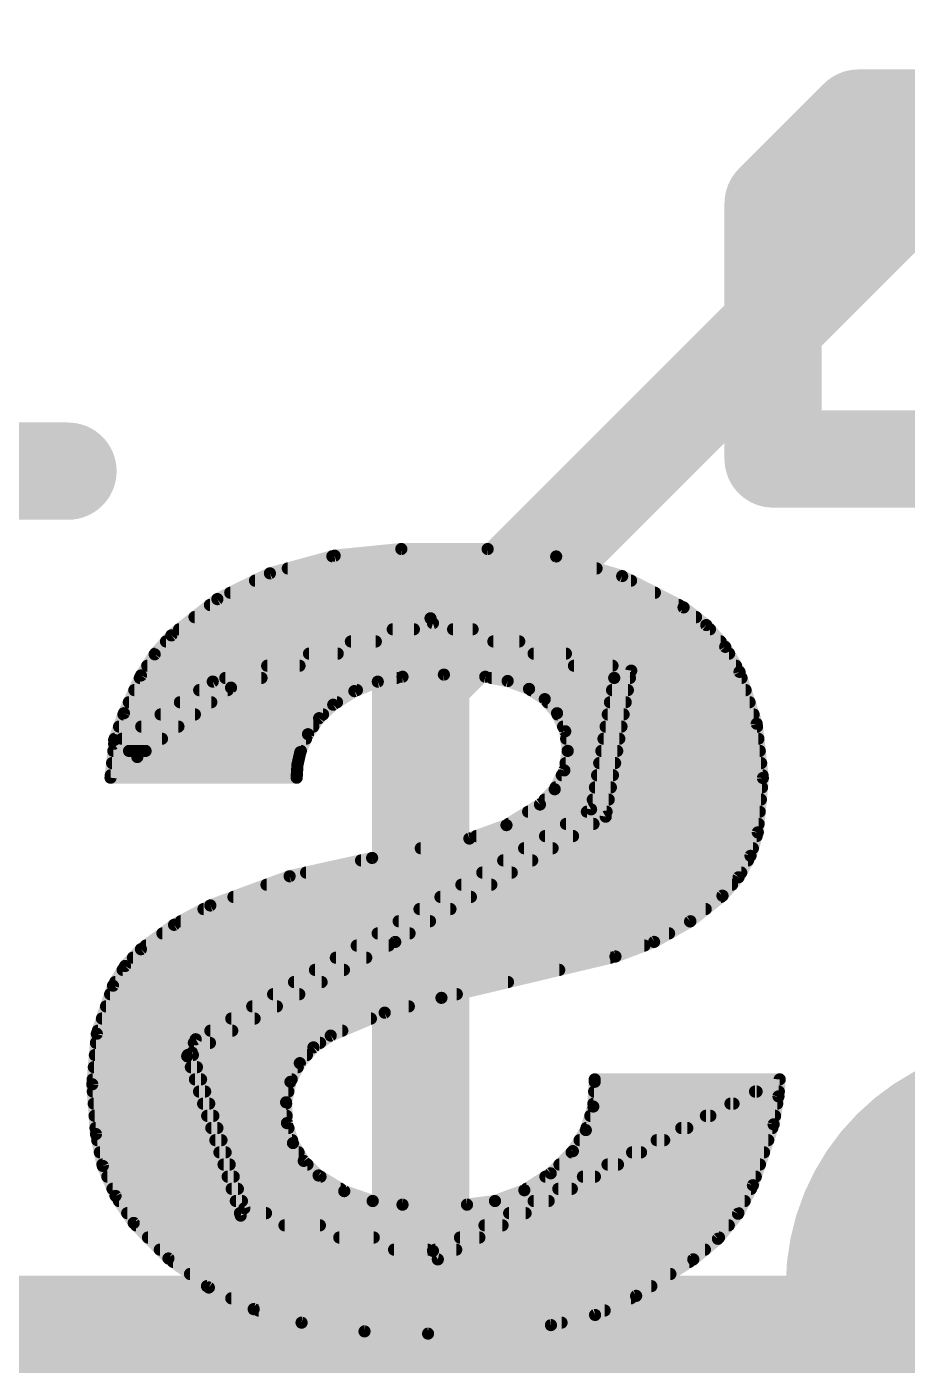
# Model space of a CAD drawing. Extents: x -98 to 45, y 0 to 29.
# Drawn here: x 34.737 to 36.576, y 16.345 to 19.14 of the extents above; entities that cross this region are included whole.
import ezdxf

# ---------------------------------------------------------------- set-up
doc = ezdxf.new("R2010")
doc.units = 0
for name, color, linetype in [('1', 12, 'CONTINUOUS'), ('16', 132, 'CONTINUOUS'), ('18', 110, 'CONTINUOUS'), ('21', 53, 'CONTINUOUS'), ('22', 53, 'CONTINUOUS')]:
    doc.layers.add(name, color=color, linetype=linetype)

# ---------------------------------------------------------------- blocks, each defined once
blk = doc.blocks.new('ROUNDV')
at = {"const_width": 0.5}
blk.add_lwpolyline([(0, -0.25, 1), (0, 0.25, 1), (0, -0.25)], format="xyb", dxfattribs=at)

msp = doc.modelspace()

# ---------------------------------------------------------------- linework, layer by layer
at = {"layer": '1', "const_width": 0.2032}
msp.add_lwpolyline([(32.385, 16.43), (36.75, 16.43)], dxfattribs=at)
at = {"layer": '16', "const_width": 0.2032}
for points in [[(35.56, 17.78), (39.37, 21.59)], [(35.56, 15.494), (35.56, 17.78)]]:
    msp.add_lwpolyline(points, dxfattribs=at)
at = {"layer": '16', "const_width": 0.1016}
for points in [[(35.6108, 17.78, 1), (35.5092, 17.78)], [(35.5241, 17.8159, 1), (35.5959, 17.7441)]]:
    msp.add_lwpolyline(points, format="xyb", dxfattribs=at)
at = {"layer": '21', "const_width": 0.2032}
for points in [[(36.2957, 18.7711), (36.4736, 18.949)], [(36.4736, 18.949), (36.8295, 18.949)], [(36.2957, 18.2372), (36.2957, 18.7711)], [(37.3634, 18.2372), (36.2957, 18.2372)], [(34.8234, 18.2118), (33.7557, 18.2118)]]:
    msp.add_lwpolyline(points, dxfattribs=at)
at = {"layer": '21', "const_width": 0.1016}
for points in [[(36.4736, 18.9998, 1), (36.4736, 18.8982)], [(36.5096, 18.9131, 1), (36.4377, 18.9849)], [(36.3465, 18.7711, 1), (36.2449, 18.7711)], [(36.2598, 18.807, 1), (36.3316, 18.7351)], [(36.2957, 18.288, 1), (36.2957, 18.1864)], [(34.8234, 18.161, 1), (34.8234, 18.2626)], [(36.2449, 18.2372, 1), (36.3465, 18.2372)]]:
    msp.add_lwpolyline(points, format="xyb", dxfattribs=at)
at = {"layer": '22', "const_width": 0.0254}
for points in [[(35.3801, 18.0353), (35.5194, 18.0492)], [(35.5194, 18.0492), (35.6997, 18.0492)], [(35.6997, 18.0492), (35.8427, 18.0337)], [(35.245, 17.9984), (35.3801, 18.0353)], [(35.3754, 18.034), (35.8401, 18.034)], [(35.8427, 18.0337), (35.9805, 17.9926)], [(35.1353, 17.9446), (35.245, 17.9984)], [(35.2824, 18.0086), (35.927, 18.0086)], [(35.9805, 17.9926), (36.1086, 17.9273)], [(35.214, 17.9832), (35.999, 17.9832)], [(35.0393, 17.8689), (35.1353, 17.9446)], [(35.1198, 17.9324), (36.0986, 17.9324)], [(35.1622, 17.9578), (36.0488, 17.9578)], [(35.0876, 17.907), (36.1347, 17.907)], [(35.1257, 17.7724), (35.5803, 17.9045)], [(35.5803, 17.9045), (35.9994, 17.7952)], [(36.1086, 17.9273), (36.1561, 17.8904)], [(35.0554, 17.8816), (35.5456, 17.8816)], [(35.5854, 17.8943), (35.1638, 17.7597)], [(35.5015, 17.8816), (35.6681, 17.8816)], [(35.9639, 17.78), (35.5854, 17.8943)], [(35.6275, 17.8816), (36.1638, 17.8816)], [(36.1561, 17.8904), (36.1956, 17.8449)], [(35.0044, 17.8294), (35.0393, 17.8689)], [(35.0281, 17.8562), (35.4661, 17.8562)], [(35.4141, 17.8562), (35.7655, 17.8562)], [(35.7116, 17.8562), (36.1858, 17.8562)], [(34.9758, 17.7851), (35.0044, 17.8294)], [(35.0057, 17.8308), (35.3865, 17.8308)], [(35.3267, 17.8308), (35.8629, 17.8308)], [(35.7957, 17.8308), (36.2037, 17.8308)], [(36.1956, 17.8449), (36.2255, 17.7927)], [(34.9889, 17.8054), (35.3069, 17.8054)], [(35.2393, 17.8054), (35.9603, 17.8054)], [(35.8798, 17.8054), (36.2182, 17.8054)], [(35.9994, 17.7952), (35.9461, 17.4904)], [(36.2255, 17.7927), (36.2613, 17.6844)], [(34.9199, 17.6428), (35.1257, 17.7724)], [(34.9402, 17.7063), (34.9758, 17.7851)], [(34.9735, 17.78), (35.2274, 17.78)], [(35.1519, 17.78), (35.5094, 17.78)], [(35.4703, 17.7722), (35.4214, 17.7525)], [(35.5219, 17.7825), (35.4703, 17.7722)], [(35.6082, 17.787), (35.5219, 17.7825)], [(35.6946, 17.7825), (35.6082, 17.787)], [(35.7414, 17.7736), (35.6946, 17.7825)], [(35.7078, 17.78), (35.9967, 17.78)], [(35.7861, 17.7571), (35.7414, 17.7736)], [(35.9156, 17.5057), (35.9639, 17.78)], [(35.9639, 17.78), (36.2297, 17.78)], [(34.962, 17.7546), (35.1569, 17.7546)], [(35.1638, 17.7597), (34.9682, 17.6149)], [(35.0974, 17.7546), (35.4266, 17.7546)], [(35.4214, 17.7525), (35.3771, 17.7241)], [(35.8188, 17.7358), (35.7861, 17.7571)], [(35.7899, 17.7546), (35.9923, 17.7546)], [(35.8445, 17.7063), (35.8188, 17.7358)], [(35.9594, 17.7546), (36.2381, 17.7546)], [(34.9505, 17.7292), (35.1226, 17.7292)], [(35.0571, 17.7292), (35.3851, 17.7292)], [(35.3771, 17.7241), (35.3477, 17.6959)], [(35.8246, 17.7292), (35.9879, 17.7292)], [(35.955, 17.7292), (36.2465, 17.7292)], [(34.9199, 17.6505), (34.9402, 17.7063)], [(34.9393, 17.7038), (35.0883, 17.7038)], [(35.0168, 17.7038), (35.3559, 17.7038)], [(35.3477, 17.6959), (35.3245, 17.6625)], [(35.8616, 17.6687), (35.8445, 17.7063)], [(35.8456, 17.7038), (35.9834, 17.7038)], [(35.9505, 17.7038), (36.2549, 17.7038)], [(36.2613, 17.6844), (36.2742, 17.571)], [(34.9682, 17.6149), (34.9199, 17.6505)], [(34.9208, 17.653), (35.0197, 17.653)], [(34.9301, 17.6784), (35.054, 17.6784)], [(34.9361, 17.653), (35.3205, 17.653)], [(34.9764, 17.6784), (35.3356, 17.6784)], [(35.3245, 17.6625), (35.3085, 17.6251)], [(35.8572, 17.6784), (35.979, 17.6784)], [(35.8668, 17.6277), (35.8616, 17.6687)], [(35.8636, 17.653), (35.9745, 17.653)], [(35.9415, 17.653), (36.2649, 17.653)], [(35.946, 17.6784), (36.262, 17.6784)], [(34.9123, 17.5717), (34.9199, 17.6428)], [(34.9183, 17.6276), (35.3096, 17.6276)], [(34.951, 17.6276), (34.9854, 17.6276)], [(35.3085, 17.6251), (35.3025, 17.5987)], [(35.8597, 17.587), (35.8668, 17.6277)], [(35.8668, 17.6276), (35.9701, 17.6276)], [(35.9371, 17.6276), (36.2677, 17.6276)], [(34.9156, 17.6022), (35.3033, 17.6022)], [(35.3025, 17.5987), (35.3009, 17.5717)], [(35.8624, 17.6022), (35.9657, 17.6022)], [(35.9326, 17.6022), (36.2706, 17.6022)], [(35.3009, 17.5717), (34.9123, 17.5717)], [(34.9128, 17.5768), (35.3012, 17.5768)], [(35.8396, 17.5476), (35.8597, 17.587)], [(35.8545, 17.5768), (35.9612, 17.5768)], [(35.9281, 17.5768), (36.2735, 17.5768)], [(36.2742, 17.571), (36.2636, 17.4574)], [(35.8089, 17.5158), (35.8396, 17.5476)], [(35.8415, 17.5514), (35.9568, 17.5514)], [(35.9236, 17.5514), (36.2724, 17.5514)], [(35.7389, 17.4727), (35.8089, 17.5158)], [(35.8187, 17.526), (35.9523, 17.526)], [(35.9192, 17.526), (36.27, 17.526)], [(35.0901, 17.0256), (35.9156, 17.5057)], [(35.9461, 17.4904), (35.5067, 17.2288)], [(35.7842, 17.5006), (35.9479, 17.5006)], [(35.9068, 17.5006), (36.2676, 17.5006)], [(35.6616, 17.4447), (35.7389, 17.4727)], [(35.743, 17.4752), (35.9206, 17.4752)], [(35.8632, 17.4752), (36.2653, 17.4752)], [(36.2636, 17.4574), (36.2485, 17.4085)], [(35.4584, 17.4041), (35.6616, 17.4447)], [(35.6757, 17.4498), (35.8779, 17.4498)], [(35.8195, 17.4498), (36.2612, 17.4498)], [(35.2861, 17.366), (35.4584, 17.4041)], [(35.4353, 17.399), (35.7926, 17.399)], [(35.56, 17.4244), (35.8352, 17.4244)], [(35.7321, 17.399), (36.2432, 17.399)], [(35.7758, 17.4244), (36.2534, 17.4244)], [(36.2485, 17.4085), (36.2235, 17.3638)], [(35.3206, 17.3736), (35.7499, 17.3736)], [(35.6885, 17.3736), (36.229, 17.3736)], [(35.1206, 17.305), (35.2861, 17.366)], [(35.2379, 17.3482), (35.7073, 17.3482)], [(35.6448, 17.3482), (36.2099, 17.3482)], [(36.2235, 17.3638), (36.1899, 17.3253)], [(35.1689, 17.3228), (35.6646, 17.3228)], [(35.6011, 17.3228), (36.1868, 17.3228)], [(36.1899, 17.3253), (36.1223, 17.2715)], [(35.0449, 17.2645), (35.1206, 17.305)], [(35.1064, 17.2974), (35.6219, 17.2974)], [(35.5574, 17.2974), (36.1548, 17.2974)], [(34.9758, 17.2136), (35.0449, 17.2645)], [(35.059, 17.272), (35.5793, 17.272)], [(35.5138, 17.272), (36.1229, 17.272)], [(36.1223, 17.2715), (36.0472, 17.2289)], [(35.0207, 17.2466), (35.5366, 17.2466)], [(35.4701, 17.2466), (36.0784, 17.2466)], [(34.9426, 17.1786), (34.9758, 17.2136)], [(34.9861, 17.2212), (35.4928, 17.2212)], [(35.5067, 17.2288), (35.0825, 16.9977)], [(35.4264, 17.2212), (36.0269, 17.2212)], [(36.0472, 17.2289), (35.9664, 17.1983)], [(34.9174, 17.1374), (34.9426, 17.1786)], [(34.9589, 17.1958), (35.4461, 17.1958)], [(35.3827, 17.1958), (35.9559, 17.1958)], [(35.9664, 17.1983), (35.6032, 17.112)], [(34.9376, 17.1704), (35.3995, 17.1704)], [(35.3391, 17.1704), (35.849, 17.1704)], [(34.8836, 17.0371), (34.9174, 17.1374)], [(34.9114, 17.1196), (35.3063, 17.1196)], [(34.922, 17.145), (35.3529, 17.145)], [(35.2517, 17.1196), (35.6352, 17.1196)], [(35.2954, 17.145), (35.7421, 17.145)], [(34.9029, 17.0942), (35.2596, 17.0942)], [(35.2081, 17.0942), (35.535, 17.0942)], [(35.6032, 17.112), (35.4847, 17.0811)], [(34.8943, 17.0688), (35.213, 17.0688)], [(35.1644, 17.0688), (35.4558, 17.0688)], [(35.4847, 17.0811), (35.372, 17.0332)], [(34.8742, 16.9316), (34.8836, 17.0371)], [(34.8858, 17.0434), (35.1664, 17.0434)], [(35.1207, 17.0434), (35.396, 17.0434)], [(34.8819, 17.018), (35.1198, 17.018)], [(35.0723, 16.9901), (35.0901, 17.0256)], [(35.0863, 17.018), (35.3498, 17.018)], [(35.336, 17.0085), (35.3074, 16.9756)], [(35.372, 17.0332), (35.336, 17.0085)], [(34.8796, 16.9926), (35.0842, 16.9926)], [(35.1841, 16.6573), (35.0723, 16.9901)], [(35.0736, 16.9926), (35.3222, 16.9926)], [(35.0825, 16.9977), (35.1917, 16.6726)], [(34.8774, 16.9672), (35.0927, 16.9672)], [(35.08, 16.9672), (35.3032, 16.9672)], [(35.3074, 16.9756), (35.2879, 16.9366)], [(34.8818, 16.8275), (34.8742, 16.9316)], [(34.8751, 16.9418), (35.1013, 16.9418)], [(35.0885, 16.9418), (35.2905, 16.9418)], [(35.2879, 16.9366), (35.2788, 16.894)], [(35.5854, 16.5837), (36.3093, 16.9418)], [(36.3093, 16.9418), (35.5956, 16.5659)], [(35.9202, 16.8851), (35.9232, 16.9367)], [(35.9232, 16.9367), (35.9232, 16.9418)], [(35.9232, 16.9418), (36.3093, 16.9418)], [(36.3093, 16.9418), (36.3068, 16.9062)], [(34.8753, 16.9164), (35.1098, 16.9164)], [(35.0971, 16.9164), (35.2835, 16.9164)], [(35.922, 16.9164), (36.2611, 16.9164)], [(36.258, 16.9164), (36.3075, 16.9164)], [(36.3068, 16.9062), (36.2966, 16.8478)], [(34.8772, 16.891), (35.1183, 16.891)], [(35.1056, 16.891), (35.2789, 16.891)], [(35.2788, 16.894), (35.2806, 16.8504)], [(35.9046, 16.8359), (35.9202, 16.8851)], [(35.9205, 16.891), (36.2129, 16.891)], [(36.2066, 16.891), (36.3041, 16.891)], [(34.879, 16.8656), (35.1269, 16.8656)], [(34.8809, 16.8402), (35.1354, 16.8402)], [(35.1141, 16.8656), (35.28, 16.8656)], [(35.1227, 16.8402), (35.2837, 16.8402)], [(35.2806, 16.8504), (35.2932, 16.8088)], [(35.906, 16.8402), (36.1164, 16.8402)], [(35.914, 16.8656), (36.1646, 16.8656)], [(36.1039, 16.8402), (36.294, 16.8402)], [(36.1553, 16.8656), (36.2997, 16.8656)], [(36.2966, 16.8478), (36.2534, 16.7208)], [(34.8961, 16.7611), (34.8818, 16.8275)], [(34.8845, 16.8148), (35.1439, 16.8148)], [(35.1312, 16.8148), (35.2914, 16.8148)], [(35.8775, 16.7919), (35.9046, 16.8359)], [(35.8916, 16.8148), (36.0682, 16.8148)], [(36.0526, 16.8148), (36.2854, 16.8148)], [(34.89, 16.7894), (35.1525, 16.7894)], [(35.1397, 16.7894), (35.3049, 16.7894)], [(35.2932, 16.8088), (35.3157, 16.7716)], [(35.8313, 16.7456), (35.8775, 16.7919)], [(35.875, 16.7894), (36.0199, 16.7894)], [(36.0012, 16.7894), (36.2767, 16.7894)], [(34.8955, 16.764), (35.161, 16.764)], [(34.9227, 16.6985), (34.8961, 16.7611)], [(35.1483, 16.764), (35.3234, 16.764)], [(35.3157, 16.7716), (35.3466, 16.7411)], [(35.8496, 16.764), (35.9717, 16.764)], [(35.9499, 16.764), (36.2681, 16.764)], [(34.9056, 16.7386), (35.1695, 16.7386)], [(35.1568, 16.7386), (35.3507, 16.7386)], [(35.3466, 16.7411), (35.4002, 16.7084)], [(35.7763, 16.7104), (35.8313, 16.7456)], [(35.8203, 16.7386), (35.9235, 16.7386)], [(35.8985, 16.7386), (36.2595, 16.7386)], [(34.9164, 16.7132), (35.1781, 16.7132)], [(35.1653, 16.7132), (35.3924, 16.7132)], [(35.4002, 16.7084), (35.4596, 16.6878)], [(35.7149, 16.6878), (35.7763, 16.7104)], [(35.7806, 16.7132), (35.8753, 16.7132)], [(35.8472, 16.7132), (36.2495, 16.7132)], [(36.2534, 16.7208), (36.2225, 16.6613)], [(34.9606, 16.6421), (34.9227, 16.6985)], [(34.9299, 16.6878), (35.1866, 16.6878)], [(35.1739, 16.6878), (35.4597, 16.6878)], [(35.1917, 16.6726), (35.5854, 16.5837)], [(35.4596, 16.6878), (35.5219, 16.6802)], [(35.5219, 16.6802), (35.6565, 16.6802)], [(35.6565, 16.6802), (35.7149, 16.6878)], [(35.7149, 16.6878), (35.827, 16.6878)], [(35.7958, 16.6878), (36.2363, 16.6878)], [(34.947, 16.6624), (35.2369, 16.6624)], [(35.1824, 16.6624), (35.7788, 16.6624)], [(35.5956, 16.5659), (35.1841, 16.6573)], [(35.7445, 16.6624), (36.2231, 16.6624)], [(36.2225, 16.6613), (36.1805, 16.6089)], [(35.0332, 16.5678), (34.9606, 16.6421)], [(34.9656, 16.637), (35.3494, 16.637)], [(35.2755, 16.637), (35.7306, 16.637)], [(35.6931, 16.637), (36.203, 16.637)], [(34.9904, 16.6116), (35.4618, 16.6116)], [(35.3899, 16.6116), (35.6824, 16.6116)], [(35.6418, 16.6116), (36.1826, 16.6116)], [(36.1805, 16.6089), (36.129, 16.5659)], [(35.0152, 16.5862), (35.5743, 16.5862)], [(35.1176, 16.5072), (35.0332, 16.5678)], [(35.0429, 16.5608), (36.121, 16.5608)], [(35.5042, 16.5862), (35.6341, 16.5862)], [(35.5905, 16.5862), (36.1533, 16.5862)], [(36.129, 16.5659), (36.0096, 16.4897)], [(35.0783, 16.5354), (36.0812, 16.5354)], [(35.1136, 16.51), (36.0414, 16.51)], [(35.2111, 16.462), (35.1176, 16.5072)], [(35.1644, 16.4846), (35.9986, 16.4846)], [(36.0096, 16.4897), (35.9239, 16.4499)], [(35.3111, 16.4338), (35.2111, 16.462)], [(35.2212, 16.4592), (35.9439, 16.4592)], [(35.9239, 16.4499), (35.8318, 16.4287)], [(35.4426, 16.4156), (35.3111, 16.4338)], [(35.3111, 16.4338), (35.8539, 16.4338)], [(35.8318, 16.4287), (35.5752, 16.4109)], [(35.5752, 16.4109), (35.4426, 16.4156)]]:
    msp.add_lwpolyline(points, dxfattribs=at)
at = {"layer": '22', "const_width": 0.0127}
for points in [[(35.5194, 18.0556, 1), (35.5194, 18.0429)], [(35.52, 18.0429, 1), (35.5188, 18.0555)], [(35.7004, 18.0555, 1), (35.699, 18.0429)], [(35.6997, 18.0429, 1), (35.6997, 18.0556)], [(35.3754, 18.0404, 1), (35.3754, 18.0277)], [(35.3794, 18.0416, 1), (35.3807, 18.029)], [(35.3818, 18.0291, 1), (35.3784, 18.0414)], [(35.8445, 18.0398, 1), (35.8409, 18.0276)], [(35.8401, 18.0277, 1), (35.8401, 18.0404)], [(35.842, 18.0274, 1), (35.8434, 18.04)], [(35.2433, 18.0045, 1), (35.2467, 17.9923)], [(35.2478, 17.9927, 1), (35.2422, 18.0041)], [(35.2824, 18.015, 1), (35.2824, 18.0023)], [(35.927, 18.0023, 1), (35.927, 18.015)], [(35.9834, 17.9983, 1), (35.9776, 17.987)], [(35.9787, 17.9866, 1), (35.9823, 17.9987)], [(35.214, 17.9896, 1), (35.214, 17.9768)], [(35.999, 17.9768, 1), (35.999, 17.9896)], [(35.1198, 17.9388, 1), (35.1198, 17.9261)], [(35.1325, 17.9503, 1), (35.1381, 17.9389)], [(35.1392, 17.9396, 1), (35.1313, 17.9496)], [(35.1622, 17.9642, 1), (35.1622, 17.9515)], [(36.0488, 17.9515, 1), (36.0488, 17.9642)], [(36.0986, 17.9261, 1), (36.0986, 17.9388)], [(35.0876, 17.9134, 1), (35.0876, 17.9006)], [(35.5819, 17.9106, 1), (35.5787, 17.8984)], [(35.5821, 17.8984, 1), (35.5785, 17.9106)], [(36.1125, 17.9323, 1), (36.1047, 17.9223)], [(36.1057, 17.9216, 1), (36.1115, 17.933)], [(36.1347, 17.9006, 1), (36.1347, 17.9134)], [(35.0554, 17.888, 1), (35.0554, 17.8753)], [(35.5015, 17.888, 1), (35.5015, 17.8753)], [(35.5456, 17.8753, 1), (35.5456, 17.888)], [(35.5872, 17.9004, 1), (35.5836, 17.8882)], [(35.5873, 17.8883, 1), (35.5835, 17.9003)], [(35.6275, 17.888, 1), (35.6275, 17.8753)], [(35.6681, 17.8753, 1), (35.6681, 17.888)], [(36.1609, 17.8945, 1), (36.1513, 17.8862)], [(36.1522, 17.8854, 1), (36.16, 17.8954)], [(36.1638, 17.8753, 1), (36.1638, 17.888)], [(35.0281, 17.8626, 1), (35.0281, 17.8498)], [(35.0354, 17.8739, 1), (35.0432, 17.8639)], [(35.0441, 17.8647, 1), (35.0345, 17.8731)], [(35.4141, 17.8626, 1), (35.4141, 17.8498)], [(35.4661, 17.8498, 1), (35.4661, 17.8626)], [(35.7116, 17.8626, 1), (35.7116, 17.8498)], [(35.7655, 17.8498, 1), (35.7655, 17.8626)], [(36.1858, 17.8498, 1), (36.1858, 17.8626)], [(34.9997, 17.8336, 1), (35.0092, 17.8252)], [(35.0098, 17.8259, 1), (34.9991, 17.8328)], [(35.0057, 17.8372, 1), (35.0057, 17.8244)], [(35.3267, 17.8372, 1), (35.3267, 17.8244)], [(35.3865, 17.8244, 1), (35.3865, 17.8372)], [(35.7957, 17.8372, 1), (35.7957, 17.8244)], [(35.8629, 17.8244, 1), (35.8629, 17.8372)], [(36.2011, 17.8481, 1), (36.1901, 17.8418)], [(36.1908, 17.8408, 1), (36.2004, 17.8491)], [(36.2037, 17.8244, 1), (36.2037, 17.8372)], [(34.9889, 17.8118, 1), (34.9889, 17.7991)], [(35.2393, 17.8118, 1), (35.2393, 17.7991)], [(35.3069, 17.7991, 1), (35.3069, 17.8118)], [(35.8798, 17.8118, 1), (35.8798, 17.7991)], [(35.9603, 17.7991, 1), (35.9603, 17.8118)], [(36.0057, 17.7941, 1), (35.9931, 17.7963)], [(35.9978, 17.7891, 1), (36.001, 17.8013)], [(36.2182, 17.7991, 1), (36.2182, 17.8118)], [(36.2315, 17.7947, 1), (36.2195, 17.7907)], [(34.9735, 17.7864, 1), (34.9735, 17.7736)], [(34.9705, 17.7885, 1), (34.9811, 17.7817)], [(34.9816, 17.7825, 1), (34.97, 17.7877)], [(35.1239, 17.7785, 1), (35.1275, 17.7663)], [(35.1291, 17.767, 1), (35.1223, 17.7778)], [(35.1519, 17.7864, 1), (35.1519, 17.7736)], [(35.2274, 17.7736, 1), (35.2274, 17.7864)], [(35.469, 17.7784, 1), (35.4715, 17.766)], [(35.4726, 17.7663, 1), (35.4679, 17.7781)], [(35.5094, 17.7736, 1), (35.5094, 17.7864)], [(35.5216, 17.7888, 1), (35.5222, 17.7762)], [(35.5231, 17.7763, 1), (35.5207, 17.7887)], [(35.6086, 17.7933, 1), (35.6079, 17.7806)], [(35.6086, 17.7806, 1), (35.6079, 17.7933)], [(35.6958, 17.7887, 1), (35.6934, 17.7763)], [(35.6943, 17.7762, 1), (35.6949, 17.7888)], [(35.7078, 17.7864, 1), (35.7078, 17.7736)], [(35.7436, 17.7796, 1), (35.7392, 17.7677)], [(35.7402, 17.7674, 1), (35.7426, 17.7799)], [(35.9639, 17.7864, 1), (35.9639, 17.7736)], [(35.9702, 17.7789, 1), (35.9576, 17.7811)], [(35.9621, 17.7739, 1), (35.9657, 17.7861)], [(35.9967, 17.7736, 1), (35.9967, 17.7864)], [(36.22, 17.7895, 1), (36.231, 17.7959)], [(36.2297, 17.7736, 1), (36.2297, 17.7864)], [(34.962, 17.761, 1), (34.962, 17.7482)], [(35.0974, 17.761, 1), (35.0974, 17.7482)], [(35.1569, 17.7482, 1), (35.1569, 17.761)], [(35.1619, 17.7657, 1), (35.1657, 17.7537)], [(35.1676, 17.7546, 1), (35.16, 17.7648)], [(35.4191, 17.7584, 1), (35.4238, 17.7466)], [(35.4249, 17.7472, 1), (35.418, 17.7579)], [(35.4266, 17.7482, 1), (35.4266, 17.761)], [(35.7896, 17.7624, 1), (35.7826, 17.7518)], [(35.7899, 17.761, 1), (35.7899, 17.7482)], [(35.7839, 17.7511, 1), (35.7883, 17.7631)], [(35.8236, 17.7399, 1), (35.8141, 17.7316)], [(35.8154, 17.7305, 1), (35.8223, 17.7411)], [(35.9594, 17.761, 1), (35.9594, 17.7482)], [(35.9923, 17.7482, 1), (35.9923, 17.761)], [(36.2381, 17.7482, 1), (36.2381, 17.761)], [(34.9505, 17.7356, 1), (34.9505, 17.7229)], [(35.0571, 17.7356, 1), (35.0571, 17.7229)], [(35.1226, 17.7229, 1), (35.1226, 17.7356)], [(35.3737, 17.7294, 1), (35.3805, 17.7188)], [(35.3815, 17.7195, 1), (35.3727, 17.7287)], [(35.3851, 17.7229, 1), (35.3851, 17.7356)], [(35.8246, 17.7356, 1), (35.8246, 17.7229)], [(35.955, 17.7356, 1), (35.955, 17.7229)], [(35.9879, 17.7229, 1), (35.9879, 17.7356)], [(36.2465, 17.7229, 1), (36.2465, 17.7356)], [(34.9301, 17.6848, 1), (34.9301, 17.672)], [(34.9393, 17.7102, 1), (34.9393, 17.6974)], [(34.9344, 17.7089, 1), (34.946, 17.7037)], [(34.9462, 17.7041, 1), (34.9342, 17.7085)], [(34.9764, 17.6848, 1), (34.9764, 17.672)], [(35.0168, 17.7102, 1), (35.0168, 17.6974)], [(35.054, 17.672, 1), (35.054, 17.6848)], [(35.0883, 17.6974, 1), (35.0883, 17.7102)], [(35.3356, 17.672, 1), (35.3356, 17.6848)], [(35.3433, 17.7005, 1), (35.3521, 17.6914)], [(35.3529, 17.6923, 1), (35.3425, 17.6996)], [(35.3559, 17.6974, 1), (35.3559, 17.7102)], [(35.8503, 17.7089, 1), (35.8387, 17.7037)], [(35.8456, 17.7102, 1), (35.8456, 17.6974)], [(35.8397, 17.7021, 1), (35.8493, 17.7105)], [(35.8572, 17.6848, 1), (35.8572, 17.672)], [(35.946, 17.6848, 1), (35.946, 17.672)], [(35.9505, 17.7102, 1), (35.9505, 17.6974)], [(35.979, 17.672, 1), (35.979, 17.6848)], [(35.9834, 17.6974, 1), (35.9834, 17.7102)], [(36.2549, 17.6974, 1), (36.2549, 17.7102)], [(36.2676, 17.6851, 1), (36.255, 17.6836)], [(36.2553, 17.6824, 1), (36.2673, 17.6864)], [(36.262, 17.672, 1), (36.262, 17.6848)], [(34.9237, 17.6556, 1), (34.9161, 17.6454)], [(34.9208, 17.6594, 1), (34.9208, 17.6467)], [(34.9361, 17.6594, 1), (34.9361, 17.6467)], [(35.0197, 17.6467, 1), (35.0197, 17.6594)], [(35.3193, 17.6661, 1), (35.3298, 17.6589)], [(35.3304, 17.66, 1), (35.3187, 17.665)], [(35.3205, 17.6467, 1), (35.3205, 17.6594)], [(35.8679, 17.6695, 1), (35.8553, 17.6679)], [(35.8558, 17.6661, 1), (35.8674, 17.6713)], [(35.8636, 17.6594, 1), (35.8636, 17.6467)], [(35.9415, 17.6594, 1), (35.9415, 17.6467)], [(35.9745, 17.6467, 1), (35.9745, 17.6594)], [(36.2649, 17.6467, 1), (36.2649, 17.6594)], [(34.9183, 17.634, 1), (34.9183, 17.6212)], [(34.9139, 17.6527, 1), (34.9259, 17.6483)], [(34.9262, 17.6421, 1), (34.9136, 17.6435)], [(34.9165, 17.6482, 1), (34.9233, 17.6374)], [(34.951, 17.634, 1), (34.951, 17.6212)], [(34.9854, 17.6212, 1), (34.9854, 17.634)], [(35.3147, 17.6237, 1), (35.3023, 17.6265)], [(35.3096, 17.6212, 1), (35.3096, 17.634)], [(35.8668, 17.634, 1), (35.8668, 17.6212)], [(35.8731, 17.6266, 1), (35.8606, 17.6288)], [(35.9371, 17.634, 1), (35.9371, 17.6212)], [(35.9701, 17.6212, 1), (35.9701, 17.634)], [(36.2677, 17.6212, 1), (36.2677, 17.634)], [(34.9156, 17.6086, 1), (34.9156, 17.5958)], [(34.9644, 17.62, 1), (34.972, 17.6098)], [(34.9644, 17.6098, 1), (34.972, 17.62)], [(35.3089, 17.5983, 1), (35.2962, 17.5991)], [(35.3027, 17.6276, 1), (35.3143, 17.6226)], [(35.3033, 17.5958, 1), (35.3033, 17.6086)], [(35.8624, 17.6086, 1), (35.8624, 17.5958)], [(35.8605, 17.6269, 1), (35.8731, 17.6285)], [(35.9326, 17.6086, 1), (35.9326, 17.5958)], [(35.9657, 17.5958, 1), (35.9657, 17.6086)], [(36.2706, 17.5958, 1), (36.2706, 17.6086)], [(34.9123, 17.5781, 1), (34.9123, 17.5653)], [(34.9128, 17.5832, 1), (34.9128, 17.5705)], [(35.2963, 17.6001, 1), (35.3087, 17.5973)], [(35.3009, 17.5653, 1), (35.3009, 17.5781)], [(35.3012, 17.5705, 1), (35.3012, 17.5832)], [(35.8545, 17.5832, 1), (35.8545, 17.5705)], [(35.8534, 17.5881, 1), (35.866, 17.5859)], [(35.8654, 17.5841, 1), (35.854, 17.5899)], [(35.9281, 17.5832, 1), (35.9281, 17.5705)], [(35.9612, 17.5705, 1), (35.9612, 17.5832)], [(36.2805, 17.5704, 1), (36.2679, 17.5716)], [(36.2735, 17.5705, 1), (36.2735, 17.5832)], [(34.906, 17.5724, 1), (34.9186, 17.571)], [(35.2946, 17.5721, 1), (35.3072, 17.5713)], [(35.8339, 17.5505, 1), (35.8453, 17.5447)], [(35.8442, 17.5432, 1), (35.835, 17.552)], [(35.8415, 17.5578, 1), (35.8415, 17.545)], [(35.9236, 17.5578, 1), (35.9236, 17.545)], [(35.9568, 17.545, 1), (35.9568, 17.5578)], [(36.2679, 17.5703, 1), (36.2805, 17.5717)], [(36.2724, 17.545, 1), (36.2724, 17.5578)], [(35.8043, 17.5202, 1), (35.8135, 17.5114)], [(35.8122, 17.5104, 1), (35.8056, 17.5212)], [(35.8187, 17.5324, 1), (35.8187, 17.5196)], [(35.9192, 17.5324, 1), (35.9192, 17.5196)], [(35.9523, 17.5196, 1), (35.9523, 17.5324)], [(36.27, 17.5196, 1), (36.27, 17.5324)], [(35.7842, 17.507, 1), (35.7842, 17.4943)], [(35.9068, 17.507, 1), (35.9068, 17.4943)], [(35.9093, 17.5068, 1), (35.9219, 17.5046)], [(35.9188, 17.5002, 1), (35.9124, 17.5112)], [(35.9398, 17.4915, 1), (35.9524, 17.4893)], [(35.9493, 17.4849, 1), (35.9429, 17.4959)], [(35.9479, 17.4943, 1), (35.9479, 17.507)], [(36.2676, 17.4943, 1), (36.2676, 17.507)], [(35.7356, 17.4781, 1), (35.7422, 17.4673)], [(35.743, 17.4816, 1), (35.743, 17.4688)], [(35.7411, 17.4667, 1), (35.7368, 17.4786)], [(35.8632, 17.4816, 1), (35.8632, 17.4688)], [(35.9206, 17.4688, 1), (35.9206, 17.4816)], [(36.2697, 17.4555, 1), (36.2575, 17.4593)], [(36.2653, 17.4688, 1), (36.2653, 17.4816)], [(35.6594, 17.4507, 1), (35.6638, 17.4387)], [(35.6628, 17.4385, 1), (35.6604, 17.4509)], [(35.6757, 17.4562, 1), (35.6757, 17.4434)], [(35.8195, 17.4562, 1), (35.8195, 17.4434)], [(35.8779, 17.4434, 1), (35.8779, 17.4562)], [(36.2573, 17.458, 1), (36.2699, 17.4568)], [(36.2612, 17.4434, 1), (36.2612, 17.4562)], [(35.4353, 17.4054, 1), (35.4353, 17.3926)], [(35.4572, 17.4103, 1), (35.4596, 17.3979)], [(35.4598, 17.3979, 1), (35.457, 17.4103)], [(35.56, 17.4308, 1), (35.56, 17.4181)], [(35.7321, 17.4054, 1), (35.7321, 17.3926)], [(35.7758, 17.4308, 1), (35.7758, 17.4181)], [(35.7926, 17.3926, 1), (35.7926, 17.4054)], [(35.8352, 17.4181, 1), (35.8352, 17.4308)], [(36.2424, 17.4104, 1), (36.2545, 17.4066)], [(36.254, 17.4054, 1), (36.2429, 17.4116)], [(36.2432, 17.3926, 1), (36.2432, 17.4054)], [(36.2534, 17.4181, 1), (36.2534, 17.4308)], [(35.3206, 17.38, 1), (35.3206, 17.3672)], [(35.6885, 17.38, 1), (35.6885, 17.3672)], [(35.7499, 17.3672, 1), (35.7499, 17.38)], [(36.229, 17.3672, 1), (36.229, 17.38)], [(35.2379, 17.3546, 1), (35.2379, 17.3419)], [(35.2848, 17.3722, 1), (35.2875, 17.3598)], [(35.2883, 17.36, 1), (35.284, 17.3719)], [(35.6448, 17.3546, 1), (35.6448, 17.3419)], [(35.7073, 17.3419, 1), (35.7073, 17.3546)], [(36.2099, 17.3419, 1), (36.2099, 17.3546)], [(36.218, 17.3669, 1), (36.2291, 17.3608)], [(36.2283, 17.3597, 1), (36.2188, 17.368)], [(35.1689, 17.3292, 1), (35.1689, 17.3164)], [(35.6011, 17.3292, 1), (35.6011, 17.3164)], [(35.6646, 17.3164, 1), (35.6646, 17.3292)], [(36.1851, 17.3295, 1), (36.1947, 17.3211)], [(36.1939, 17.3203, 1), (36.1859, 17.3303)], [(36.1868, 17.3164, 1), (36.1868, 17.3292)], [(35.1064, 17.3038, 1), (35.1064, 17.291)], [(35.1184, 17.311, 1), (35.1228, 17.299)], [(35.1236, 17.2994, 1), (35.1176, 17.3106)], [(35.5574, 17.3038, 1), (35.5574, 17.291)], [(35.6219, 17.291, 1), (35.6219, 17.3038)], [(36.1548, 17.291, 1), (36.1548, 17.3038)], [(35.0419, 17.2701, 1), (35.0479, 17.2589)], [(35.0487, 17.2594, 1), (35.0412, 17.2696)], [(35.059, 17.2784, 1), (35.059, 17.2657)], [(35.5138, 17.2784, 1), (35.5138, 17.2657)], [(35.5793, 17.2657, 1), (35.5793, 17.2784)], [(36.1183, 17.2765, 1), (36.1262, 17.2666)], [(36.1254, 17.266, 1), (36.1192, 17.2771)], [(36.1229, 17.2657, 1), (36.1229, 17.2784)], [(35.0207, 17.253, 1), (35.0207, 17.2402)], [(35.4701, 17.253, 1), (35.4701, 17.2402)], [(35.5366, 17.2402, 1), (35.5366, 17.253)], [(36.0784, 17.2402, 1), (36.0784, 17.253)], [(34.972, 17.2187, 1), (34.9796, 17.2085)], [(34.9804, 17.2092, 1), (34.9712, 17.218)], [(34.9861, 17.2276, 1), (34.9861, 17.2148)], [(35.4264, 17.2276, 1), (35.4264, 17.2148)], [(35.4928, 17.2148, 1), (35.4928, 17.2276)], [(35.5035, 17.2343, 1), (35.5099, 17.2233)], [(35.5097, 17.2232, 1), (35.5037, 17.2344)], [(36.0269, 17.2148, 1), (36.0269, 17.2276)], [(36.0441, 17.2344, 1), (36.0503, 17.2233)], [(36.0494, 17.2229, 1), (36.0449, 17.2348)], [(34.938, 17.183, 1), (34.9472, 17.1742)], [(34.948, 17.1753, 1), (34.9371, 17.1819)], [(34.9589, 17.2022, 1), (34.9589, 17.1895)], [(35.3827, 17.2022, 1), (35.3827, 17.1895)], [(35.4461, 17.1895, 1), (35.4461, 17.2022)], [(35.9559, 17.1895, 1), (35.9559, 17.2022)], [(35.9642, 17.2042, 1), (35.9686, 17.1924)], [(35.9679, 17.1921, 1), (35.9649, 17.2045)], [(34.9376, 17.1768, 1), (34.9376, 17.164)], [(35.3391, 17.1768, 1), (35.3391, 17.164)], [(35.3995, 17.164, 1), (35.3995, 17.1768)], [(35.849, 17.164, 1), (35.849, 17.1768)], [(34.9114, 17.126, 1), (34.9114, 17.1133)], [(34.912, 17.1407, 1), (34.9228, 17.1341)], [(34.9234, 17.1354, 1), (34.9114, 17.1394)], [(34.922, 17.1514, 1), (34.922, 17.1386)], [(35.2517, 17.126, 1), (35.2517, 17.1133)], [(35.2954, 17.1514, 1), (35.2954, 17.1386)], [(35.3063, 17.1133, 1), (35.3063, 17.126)], [(35.3529, 17.1386, 1), (35.3529, 17.1514)], [(35.6352, 17.1133, 1), (35.6352, 17.126)], [(35.7421, 17.1386, 1), (35.7421, 17.1514)], [(34.9029, 17.1006, 1), (34.9029, 17.0878)], [(35.2081, 17.1006, 1), (35.2081, 17.0878)], [(35.2596, 17.0878, 1), (35.2596, 17.1006)], [(35.535, 17.0878, 1), (35.535, 17.1006)], [(35.6017, 17.1182, 1), (35.6047, 17.1058)], [(35.6048, 17.1059, 1), (35.6016, 17.1181)], [(34.8943, 17.0752, 1), (34.8943, 17.0624)], [(35.1644, 17.0752, 1), (35.1644, 17.0624)], [(35.213, 17.0624, 1), (35.213, 17.0752)], [(35.4558, 17.0624, 1), (35.4558, 17.0752)], [(35.4831, 17.0872, 1), (35.4863, 17.0749)], [(35.4872, 17.0752, 1), (35.4822, 17.0869)], [(34.8899, 17.0365, 1), (34.8773, 17.0376)], [(34.8858, 17.0498, 1), (34.8858, 17.0371)], [(35.1207, 17.0498, 1), (35.1207, 17.0371)], [(35.1664, 17.0371, 1), (35.1664, 17.0498)], [(35.396, 17.0371, 1), (35.396, 17.0498)], [(34.8819, 17.0244, 1), (34.8819, 17.0116)], [(34.8776, 17.0391, 1), (34.8896, 17.035)], [(35.0863, 17.0244, 1), (35.0863, 17.0116)], [(35.0869, 17.0311, 1), (35.0933, 17.0201)], [(35.0958, 17.0228, 1), (35.0844, 17.0284)], [(35.1198, 17.0116, 1), (35.1198, 17.0244)], [(35.3408, 17.0044, 1), (35.3312, 17.0127)], [(35.3498, 17.0116, 1), (35.3498, 17.0244)], [(35.3695, 17.039, 1), (35.3745, 17.0274)], [(35.3756, 17.028, 1), (35.3684, 17.0384)], [(34.8796, 16.999, 1), (34.8796, 16.9862)], [(35.0783, 16.9921, 1), (35.0663, 16.9881)], [(35.0666, 16.9929, 1), (35.078, 16.9873)], [(35.0736, 16.999, 1), (35.0736, 16.9862)], [(35.0885, 16.9997, 1), (35.0765, 16.9957)], [(35.0795, 17.0033, 1), (35.0855, 16.9921)], [(35.0842, 16.9862, 1), (35.0842, 16.999)], [(35.3222, 16.9862, 1), (35.3222, 16.999)], [(35.3324, 17.0138, 1), (35.3396, 17.0033)], [(34.8774, 16.9736, 1), (34.8774, 16.9609)], [(35.08, 16.9736, 1), (35.08, 16.9609)], [(35.0927, 16.9609, 1), (35.0927, 16.9736)], [(35.3026, 16.9798, 1), (35.3122, 16.9715)], [(35.3131, 16.9728, 1), (35.3017, 16.9785)], [(35.3032, 16.9609, 1), (35.3032, 16.9736)], [(34.8805, 16.9321, 1), (34.8679, 16.9311)], [(34.8679, 16.9322, 1), (34.8805, 16.931)], [(34.8751, 16.9482, 1), (34.8751, 16.9354)], [(35.0885, 16.9482, 1), (35.0885, 16.9354)], [(35.1013, 16.9354, 1), (35.1013, 16.9482)], [(35.2822, 16.9395, 1), (35.2936, 16.9338)], [(35.2941, 16.9353, 1), (35.2817, 16.938)], [(35.2905, 16.9354, 1), (35.2905, 16.9482)], [(35.9232, 16.9482, 1), (35.9232, 16.9354)], [(35.9295, 16.9363, 1), (35.9169, 16.9371)], [(35.9295, 16.9418, 1), (35.9169, 16.9418)], [(35.9169, 16.9367, 1), (35.9295, 16.9367)], [(36.3156, 16.9414, 1), (36.303, 16.9422)], [(36.3123, 16.9362, 1), (36.3063, 16.9474)], [(36.3121, 16.9361, 1), (36.3065, 16.9475)], [(36.3093, 16.9354, 1), (36.3093, 16.9482)], [(34.8753, 16.9228, 1), (34.8753, 16.91)], [(35.0971, 16.9228, 1), (35.0971, 16.91)], [(35.1098, 16.91, 1), (35.1098, 16.9228)], [(35.2835, 16.91, 1), (35.2835, 16.9228)], [(35.922, 16.9228, 1), (35.922, 16.91)], [(36.258, 16.9228, 1), (36.258, 16.91)], [(36.2611, 16.91, 1), (36.2611, 16.9228)], [(36.3005, 16.9066, 1), (36.3131, 16.9058)], [(36.3131, 16.9051, 1), (36.3005, 16.9073)], [(36.3075, 16.91, 1), (36.3075, 16.9228)], [(34.8772, 16.8974, 1), (34.8772, 16.8847)], [(35.1056, 16.8974, 1), (35.1056, 16.8847)], [(35.1183, 16.8847, 1), (35.1183, 16.8974)], [(35.2851, 16.8942, 1), (35.2724, 16.8937)], [(35.2725, 16.8953, 1), (35.285, 16.8927)], [(35.2789, 16.8847, 1), (35.2789, 16.8974)], [(35.9138, 16.8855, 1), (35.9265, 16.8848)], [(35.9205, 16.8974, 1), (35.9205, 16.8847)], [(35.9262, 16.8832, 1), (35.9141, 16.887)], [(36.2066, 16.8974, 1), (36.2066, 16.8847)], [(36.2129, 16.8847, 1), (36.2129, 16.8974)], [(36.3041, 16.8847, 1), (36.3041, 16.8974)], [(34.879, 16.872, 1), (34.879, 16.8592)], [(34.8809, 16.8466, 1), (34.8809, 16.8338)], [(35.1141, 16.872, 1), (35.1141, 16.8592)], [(35.1227, 16.8466, 1), (35.1227, 16.8338)], [(35.1269, 16.8592, 1), (35.1269, 16.872)], [(35.1354, 16.8338, 1), (35.1354, 16.8466)], [(35.2867, 16.8522, 1), (35.2745, 16.8486)], [(35.2743, 16.8501, 1), (35.2869, 16.8507)], [(35.28, 16.8592, 1), (35.28, 16.872)], [(35.2837, 16.8338, 1), (35.2837, 16.8466)], [(35.906, 16.8466, 1), (35.906, 16.8338)], [(35.914, 16.872, 1), (35.914, 16.8592)], [(36.1039, 16.8466, 1), (36.1039, 16.8338)], [(36.1164, 16.8338, 1), (36.1164, 16.8466)], [(36.1553, 16.872, 1), (36.1553, 16.8592)], [(36.1646, 16.8592, 1), (36.1646, 16.872)], [(36.2903, 16.8489, 1), (36.3029, 16.8467)], [(36.3026, 16.8458, 1), (36.2906, 16.8498)], [(36.294, 16.8338, 1), (36.294, 16.8466)], [(36.2997, 16.8592, 1), (36.2997, 16.872)], [(34.888, 16.8288, 1), (34.8756, 16.8262)], [(34.8755, 16.827, 1), (34.8881, 16.828)], [(34.8845, 16.8212, 1), (34.8845, 16.8085)], [(35.1312, 16.8212, 1), (35.1312, 16.8085)], [(35.1439, 16.8085, 1), (35.1439, 16.8212)], [(35.2914, 16.8085, 1), (35.2914, 16.8212)], [(35.8916, 16.8212, 1), (35.8916, 16.8085)], [(35.8986, 16.8378, 1), (35.9107, 16.834)], [(35.91, 16.8325, 1), (35.8992, 16.8392)], [(36.0526, 16.8212, 1), (36.0526, 16.8085)], [(36.0682, 16.8085, 1), (36.0682, 16.8212)], [(36.2854, 16.8085, 1), (36.2854, 16.8212)], [(34.89, 16.7958, 1), (34.89, 16.783)], [(35.1397, 16.7958, 1), (35.1397, 16.783)], [(35.1525, 16.783, 1), (35.1525, 16.7958)], [(35.2986, 16.8121, 1), (35.2878, 16.8055)], [(35.2871, 16.807, 1), (35.2993, 16.8107)], [(35.3049, 16.783, 1), (35.3049, 16.7958)], [(35.875, 16.7958, 1), (35.875, 16.783)], [(35.8721, 16.7952, 1), (35.8829, 16.7886)], [(35.882, 16.7874, 1), (35.873, 16.7964)], [(36.0012, 16.7958, 1), (36.0012, 16.783)], [(36.0199, 16.783, 1), (36.0199, 16.7958)], [(36.2767, 16.783, 1), (36.2767, 16.7958)], [(34.8955, 16.7704, 1), (34.8955, 16.7576)], [(34.9019, 16.7635, 1), (34.8902, 16.7586)], [(35.1483, 16.7704, 1), (35.1483, 16.7576)], [(35.161, 16.7576, 1), (35.161, 16.7704)], [(35.3201, 16.7761, 1), (35.3112, 16.7671)], [(35.3102, 16.7683, 1), (35.3211, 16.7749)], [(35.3234, 16.7576, 1), (35.3234, 16.7704)], [(35.8496, 16.7704, 1), (35.8496, 16.7576)], [(35.9499, 16.7704, 1), (35.9499, 16.7576)], [(35.9717, 16.7576, 1), (35.9717, 16.7704)], [(36.2681, 16.7576, 1), (36.2681, 16.7704)], [(34.8899, 16.7597, 1), (34.9023, 16.7624)], [(34.9056, 16.745, 1), (34.9056, 16.7323)], [(35.1568, 16.745, 1), (35.1568, 16.7323)], [(35.1695, 16.7323, 1), (35.1695, 16.745)], [(35.3499, 16.7465, 1), (35.3433, 16.7357)], [(35.3421, 16.7366, 1), (35.3511, 16.7456)], [(35.3507, 16.7323, 1), (35.3507, 16.745)], [(35.8203, 16.745, 1), (35.8203, 16.7323)], [(35.8268, 16.7501, 1), (35.8358, 16.7412)], [(35.8347, 16.7403, 1), (35.8279, 16.751)], [(35.8985, 16.745, 1), (35.8985, 16.7323)], [(35.9235, 16.7323, 1), (35.9235, 16.745)], [(36.2595, 16.7323, 1), (36.2595, 16.745)], [(34.9164, 16.7196, 1), (34.9164, 16.7068)], [(35.1653, 16.7196, 1), (35.1653, 16.7068)], [(35.1781, 16.7068, 1), (35.1781, 16.7196)], [(35.3924, 16.7068, 1), (35.3924, 16.7196)], [(35.4023, 16.7144, 1), (35.3982, 16.7024)], [(35.3969, 16.703, 1), (35.4035, 16.7139)], [(35.7728, 16.7157, 1), (35.7797, 16.705)], [(35.7784, 16.7044, 1), (35.7741, 16.7163)], [(35.7806, 16.7196, 1), (35.7806, 16.7068)], [(35.8472, 16.7196, 1), (35.8472, 16.7068)], [(35.8753, 16.7068, 1), (35.8753, 16.7196)], [(36.2474, 16.7228, 1), (36.2594, 16.7188)], [(36.259, 16.7179, 1), (36.2478, 16.7237)], [(36.2495, 16.7068, 1), (36.2495, 16.7196)], [(34.9279, 16.702, 1), (34.9174, 16.695)], [(34.9168, 16.696, 1), (34.9285, 16.701)], [(34.9299, 16.6942, 1), (34.9299, 16.6814)], [(35.1739, 16.6942, 1), (35.1739, 16.6814)], [(35.1931, 16.6788, 1), (35.1903, 16.6664)], [(35.1866, 16.6814, 1), (35.1866, 16.6942)], [(35.4603, 16.6941, 1), (35.4588, 16.6815)], [(35.4575, 16.6818, 1), (35.4616, 16.6938)], [(35.4597, 16.6814, 1), (35.4597, 16.6942)], [(35.5219, 16.6866, 1), (35.5219, 16.6738)], [(35.5211, 16.6739, 1), (35.5227, 16.6865)], [(35.6557, 16.6865, 1), (35.6573, 16.6739)], [(35.6565, 16.6738, 1), (35.6565, 16.6866)], [(35.7149, 16.6942, 1), (35.7149, 16.6814)], [(35.7127, 16.6938, 1), (35.7171, 16.6818)], [(35.7157, 16.6815, 1), (35.7141, 16.6941)], [(35.7958, 16.6942, 1), (35.7958, 16.6814)], [(35.827, 16.6814, 1), (35.827, 16.6942)], [(36.2363, 16.6814, 1), (36.2363, 16.6942)], [(34.947, 16.6688, 1), (34.947, 16.6561)], [(35.1824, 16.6688, 1), (35.1824, 16.6561)], [(35.1855, 16.6635, 1), (35.1827, 16.6511)], [(35.1781, 16.6553, 1), (35.1901, 16.6593)], [(35.1857, 16.6706, 1), (35.1977, 16.6746)], [(35.2369, 16.6561, 1), (35.2369, 16.6688)], [(35.7445, 16.6688, 1), (35.7445, 16.6561)], [(35.7788, 16.6561, 1), (35.7788, 16.6688)], [(36.2168, 16.6642, 1), (36.2281, 16.6583)], [(36.2274, 16.6573, 1), (36.2175, 16.6652)], [(36.2231, 16.6561, 1), (36.2231, 16.6688)], [(34.9651, 16.6465, 1), (34.9561, 16.6377)], [(34.9553, 16.6386, 1), (34.9659, 16.6456)], [(34.9656, 16.6434, 1), (34.9656, 16.6306)], [(35.2755, 16.6434, 1), (35.2755, 16.6306)], [(35.3494, 16.6306, 1), (35.3494, 16.6434)], [(35.6931, 16.6434, 1), (35.6931, 16.6306)], [(35.7306, 16.6306, 1), (35.7306, 16.6434)], [(36.203, 16.6306, 1), (36.203, 16.6434)], [(34.9904, 16.618, 1), (34.9904, 16.6052)], [(35.3899, 16.618, 1), (35.3899, 16.6052)], [(35.4618, 16.6052, 1), (35.4618, 16.618)], [(35.6418, 16.618, 1), (35.6418, 16.6052)], [(35.6824, 16.6052, 1), (35.6824, 16.618)], [(36.1755, 16.6129, 1), (36.1854, 16.605)], [(36.1845, 16.6041, 1), (36.1764, 16.6138)], [(36.1826, 16.6052, 1), (36.1826, 16.618)], [(35.0152, 16.5926, 1), (35.0152, 16.5799)], [(35.0369, 16.573, 1), (35.0295, 16.5626)], [(35.0287, 16.5634, 1), (35.0377, 16.5722)], [(35.0429, 16.5672, 1), (35.0429, 16.5544)], [(35.5042, 16.5926, 1), (35.5042, 16.5799)], [(35.5743, 16.5799, 1), (35.5743, 16.5926)], [(35.5826, 16.5894, 1), (35.5882, 16.578)], [(35.584, 16.5775, 1), (35.5868, 16.5899)], [(35.5905, 16.5926, 1), (35.5905, 16.5799)], [(35.5926, 16.5715, 1), (35.5986, 16.5603)], [(35.5942, 16.5597, 1), (35.597, 16.5721)], [(35.6341, 16.5799, 1), (35.6341, 16.5926)], [(36.121, 16.5544, 1), (36.121, 16.5672)], [(36.1249, 16.5708, 1), (36.1331, 16.561)], [(36.1324, 16.5605, 1), (36.1256, 16.5713)], [(36.1533, 16.5799, 1), (36.1533, 16.5926)], [(35.0783, 16.5418, 1), (35.0783, 16.529)], [(36.0812, 16.529, 1), (36.0812, 16.5418)], [(35.1136, 16.5164, 1), (35.1136, 16.5037)], [(35.1203, 16.5129, 1), (35.1148, 16.5014)], [(35.1139, 16.502, 1), (35.1213, 16.5123)], [(36.0414, 16.5037, 1), (36.0414, 16.5164)], [(35.1644, 16.491, 1), (35.1644, 16.4782)], [(35.9986, 16.4782, 1), (35.9986, 16.491)], [(36.0062, 16.4951, 1), (36.013, 16.4843)], [(36.0123, 16.4839, 1), (36.0069, 16.4955)], [(35.2129, 16.4682, 1), (35.2094, 16.4559)], [(35.2084, 16.4563, 1), (35.2139, 16.4678)], [(35.2212, 16.4656, 1), (35.2212, 16.4528)], [(35.9212, 16.4557, 1), (35.9266, 16.4442)], [(35.9253, 16.4437, 1), (35.9225, 16.4561)], [(35.9439, 16.4528, 1), (35.9439, 16.4656)], [(35.3111, 16.4402, 1), (35.3111, 16.4275)], [(35.312, 16.4401, 1), (35.3102, 16.4275)], [(35.3094, 16.4277, 1), (35.3128, 16.4399)], [(35.8304, 16.4349, 1), (35.8332, 16.4225)], [(35.8322, 16.4224, 1), (35.8314, 16.435)], [(35.8539, 16.4275, 1), (35.8539, 16.4402)], [(35.4428, 16.4219, 1), (35.4423, 16.4092)], [(35.4417, 16.4093, 1), (35.4434, 16.4219)], [(35.5748, 16.4172, 1), (35.5756, 16.4046)], [(35.575, 16.4046, 1), (35.5754, 16.4172)]]:
    msp.add_lwpolyline(points, format="xyb", dxfattribs=at)

# ---------------------------------------------------------------- block references
at = {"layer": '18', "xscale": 1.016, "yscale": 1.016}
msp.add_blockref('ROUNDV', (36.83, 16.51), dxfattribs=at)
msp.add_blockref('ROUNDV', (36.83, 16.51), dxfattribs=at)

doc.saveas('drawing.dxf')
